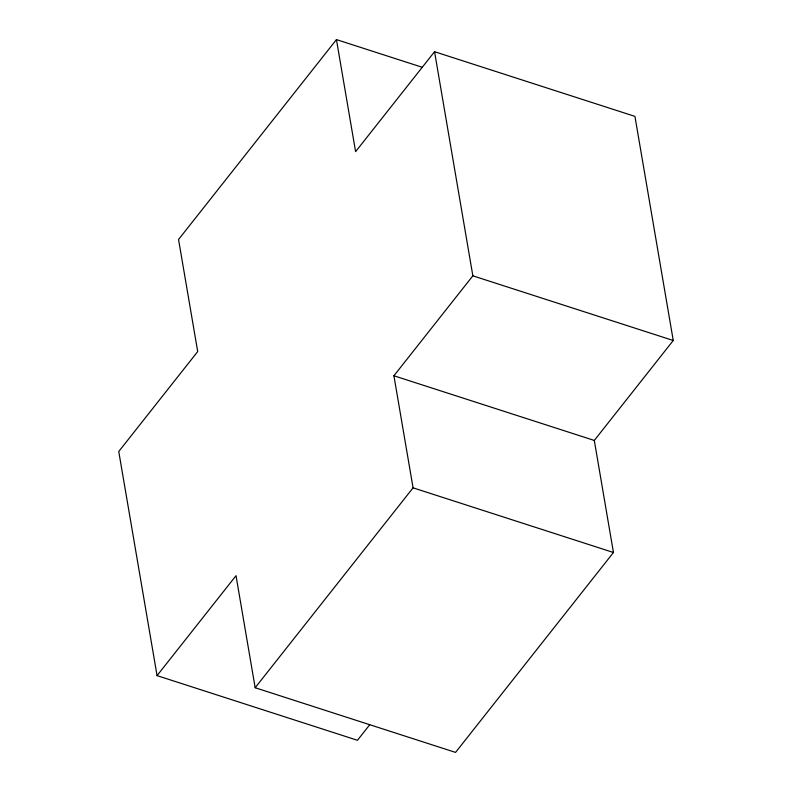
<?xml version="1.0" encoding="UTF-8"?>
<svg xmlns="http://www.w3.org/2000/svg" width="792" height="792" viewBox="0 0 792 792"><rect width="100%" height="100%" fill="white"/><g stroke="black" fill="none" stroke-linecap="round" stroke-linejoin="round"><path stroke-width="1.19" d="M421.988 67.201L336.442 39.6L178.546 239.501L197.703 351.559L118.751 451.509L157.064 675.625L357.449 740.292L369.715 724.769M157.064 675.625L236.016 575.675L255.163 687.733L455.558 752.4L613.453 552.499L594.297 440.441L673.249 340.491L634.937 116.374L434.551 51.708L355.598 151.658L336.442 39.6M255.163 687.733L413.068 487.832L393.911 375.774L472.854 275.824L434.551 51.708M472.854 275.824L673.249 340.491M393.911 375.774L594.297 440.441M413.068 487.832L613.453 552.499"/></g></svg>
